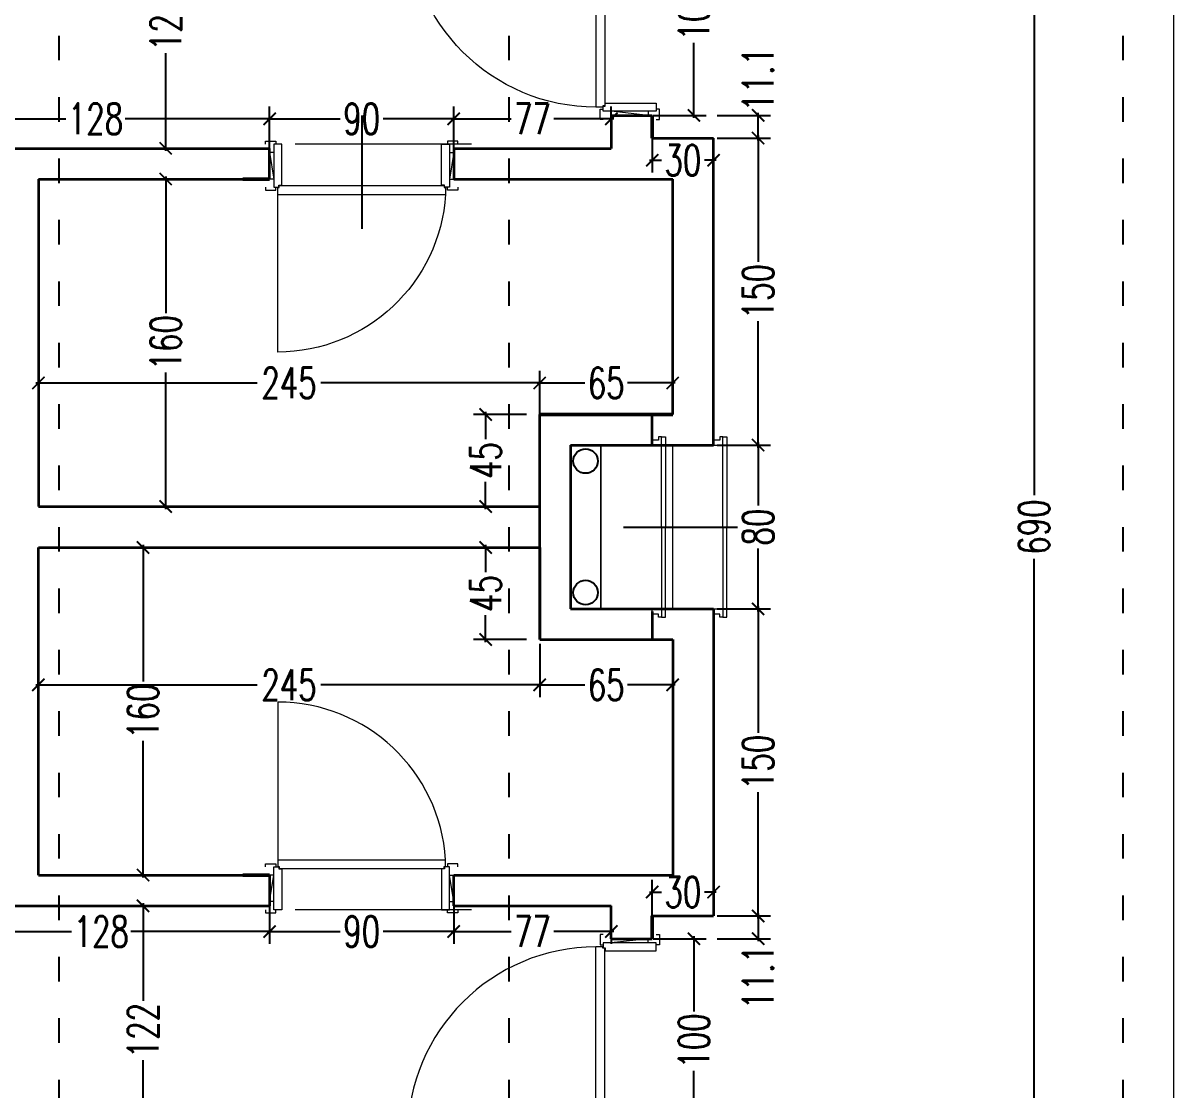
# Model space of a CAD drawing. Header units: centimetres. Extents: x -3207095 to 15275363, y -32656 to 4798027.
# Drawn here: x 698573 to 699135, y 4438175 to 4438696 of the extents above; entities that cross this region are included whole.
import ezdxf

# ---------------------------------------------------------------- set-up
doc = ezdxf.new("R2010")
doc.units = ezdxf.units.CM
doc.linetypes.add('ACAD_ISO03W100', pattern=[30, 12, -18])
doc.linetypes.add('DUZ', pattern=[500, 500])
doc.layers.get('0').update_dxf_attribs({"color": 1, "linetype": 'DUZ'})
for name, color, linetype in [('DIM', 1, 'DUZ'), ('pen.kap.olc', 205, 'Continuous'), ('TESİSAT', 57, 'Continuous')]:
    doc.layers.add(name, color=color, linetype=linetype)
for name, color, linetype, lineweight in [('DUV', 220, 'Continuous', 50), ('DUVAR', 7, 'Continuous', 35), ('iç duvar', 7, 'Continuous', 50), ('KAPEN', 151, 'Continuous', 9)]:
    doc.layers.add(name, color=color, linetype=linetype, lineweight=lineweight)
doc.styles.add('DIM', font='ROMANSTW.SHX', dxfattribs={"width": 0.7})
doc.dimstyles.new('1_100', dxfattribs={"dimtxt": 15, "dimasz": 6, "dimexe": 6, "dimexo": 0, "dimgap": 2, "dimtad": 0, "dimdec": 1, "dimzin": 11, "dimdsep": 46, "dimtxsty": 'DIM', "dimblk": 'ARCHTICK', "dimcen": 3, "dimdle": 1.25, "dimclrt": 2, "dimadec": 0, "dimazin": 0, "dimtfac": 1.25, "dimtdec": 1, "dimtix": 1, "dimtofl": 0, "dimtmove": 1, "dimatfit": 3, "dimldrblk": 'ARCHTICK', "dimfxl": 20, "dimfxlon": 1, "dimtolj": 1, "dimtzin": 0, "dimarcsym": 0})

# ---------------------------------------------------------------- blocks, each defined once
blk = doc.blocks.new('new block')
at = {"layer": 'KAPEN'}
for p, q in [((105202.0528, 48261.8596), (105202.0198, 48261.8596)), ((105202.0528, 48261.8526), (105202.0528, 48261.8596)), ((105202.0628, 48261.8526), (105202.0528, 48261.8526)), ((105202.0628, 48261.0466), (105202.0628, 48261.8526)), ((105201.2498, 48261.0396), (105202.0528, 48261.0396)), ((105202.0528, 48261.0466), (105202.0628, 48261.0466)), ((105202.0528, 48261.0396), (105202.0528, 48261.0466))]:
    blk.add_line(p, q, dxfattribs=at)
for points in [[(105202.0548, 48261.9196), (105202.0398, 48261.9196), (105202.0398, 48261.8696), (105202.0548, 48261.8696)], [(105202.2248, 48261.8796), (105202.2248, 48261.8996), (105202.0948, 48261.8796), (105202.0948, 48261.8996)], [(105202.2648, 48261.9196), (105202.2798, 48261.9196), (105202.2798, 48261.8696), (105202.2648, 48261.8696)], [(105202.0198, 48261.0396), (105202.0198, 48261.8596)], [(105202.0548, 48260.9796), (105202.0398, 48260.9796), (105202.0398, 48261.0296), (105202.0548, 48261.0296)], [(105202.2248, 48261.0196), (105202.2248, 48260.9996), (105202.0948, 48261.0196), (105202.0948, 48260.9996)], [(105202.2648, 48260.9796), (105202.2798, 48260.9796), (105202.2798, 48261.0296), (105202.2648, 48261.0296)]]:
    blk.add_lwpolyline(points, dxfattribs=at)
for points in [[(105202.0548, 48261.8796), (105202.0548, 48261.8546), (105202.0648, 48261.8546), (105202.0648, 48261.8396), (105202.2648, 48261.8396), (105202.2648, 48261.8796)], [(105202.0548, 48261.0196), (105202.0548, 48261.0446), (105202.0648, 48261.0446), (105202.0648, 48261.0596), (105202.2648, 48261.0596), (105202.2648, 48261.0196)]]:
    blk.add_lwpolyline(points, close=True, dxfattribs=at)
blk.add_arc((105202.0715, 48261.0396), 0.8216, 93.6023, 180, dxfattribs=at)
blk = doc.blocks.new('K210')
for p, q in [((0.04, 0.985), (0.04, 0.032)), ((0.96, 0.032), (0.96, 0.065)), ((0.04, 0.032), (0.047, 0.032)), ((0.047, 0.032), (0.047, 0.022)), ((0.047, 0.022), (0.953, 0.022)), ((0.953, 0.032), (0.96, 0.032)), ((0.953, 0.022), (0.953, 0.032))]:
    blk.add_line(p, q)
for points in [[(0.04, 0.065), (0.96, 0.065)], [(-0.02, 0.03), (-0.02, 0.045), (0.03, 0.045), (0.03, 0.03)], [(1.02, 0.03), (1.02, 0.045), (0.97, 0.045), (0.97, 0.03)], [(0.02, -0.19), (0, -0.19), (0.02, -0.01), (0, -0.01)], [(0.98, -0.19), (1, -0.19), (0.98, -0.01), (1, -0.01)], [(-0.02, -0.23), (-0.02, -0.245), (0.03, -0.245), (0.03, -0.23)], [(1.02, -0.23), (1.02, -0.245), (0.97, -0.245), (0.97, -0.23)]]:
    blk.add_lwpolyline(points)
for points in [[(0.02, 0.03), (0.045, 0.03), (0.045, 0.02), (0.06, 0.02), (0.06, -0.23), (0.02, -0.23)], [(0.98, 0.03), (0.955, 0.03), (0.955, 0.02), (0.94, 0.02), (0.94, -0.23), (0.98, -0.23)]]:
    blk.add_lwpolyline(points, close=True)
blk.add_arc((0.04, 0.065), 0.92, 0, 90)
blk = doc.blocks.new('_ArchTick')
at = {"color": 0, "linetype": 'ByBlock', "const_width": 0.15}
blk.add_lwpolyline([(-0.5, -0.5), (0.5, 0.5)], dxfattribs=at)
blk = doc.blocks.new('*D4797')
at = {"layer": 'Defpoints', "color": 0, "linetype": 'Continuous', "lineweight": 5, "transparency": 16777216}
for p in [(699085.1, 4439902.39), (698905.1, 4439884.58), (699085.1, -32530.57)]:
    blk.add_point(p, dxfattribs=at)
at = {"layer": 'DIM', "color": 0, "linetype": 'Continuous', "lineweight": -2, "transparency": 16777216}
for p, q in [((698905.1, 4439884.58), (698905.1, 4439908.39)), ((699085.1, 4439882.39), (699085.1, 4439908.39)), ((698903.85, 4439902.39), (698980.6, 4439902.39)), ((699086.35, 4439902.39), (699009.6, 4439902.39))]:
    blk.add_line(p, q, dxfattribs=at)
at = {"layer": 'DIM', "color": 0, "linetype": 'Continuous', "lineweight": -2, "transparency": 16777216, "xscale": 6, "yscale": 6, "zscale": 6, "rotation": 180}
blk.add_blockref('_ArchTick', (698905.1, 4439902.39), dxfattribs=at)
at = {"layer": 'DIM', "color": 0, "linetype": 'Continuous', "lineweight": -2, "transparency": 16777216, "xscale": 6, "yscale": 6, "zscale": 6}
blk.add_blockref('_ArchTick', (699085.1, 4439902.39), dxfattribs=at)
at = {"layer": 'DIM', "color": 2, "linetype": 'Continuous', "lineweight": 5, "transparency": 16777216, "insert": (698995.1, 4439902.39), "char_height": 15, "attachment_point": 5, "style": 'DIM'}
blk.add_mtext('\\A1;180', dxfattribs=at)
blk = doc.blocks.new('*D5234')
at = {"layer": 'Defpoints', "color": 0, "linetype": 'Continuous', "lineweight": 5, "transparency": 16777216}
for p in [(698880.1, 4438248.47), (698900.51, 4438248.47), (698880.09, 4438148.47)]:
    blk.add_point(p, dxfattribs=at)
at = {"layer": 'DIM', "color": 0, "linetype": 'Continuous', "lineweight": -2, "transparency": 16777216}
for p, q in [((698900.51, 4438249.72), (698900.51, 4438212.97)), ((698880.51, 4438248.47), (698906.51, 4438248.47)), ((698900.51, 4438147.22), (698900.51, 4438183.97)), ((698880.51, 4438148.47), (698906.51, 4438148.47))]:
    blk.add_line(p, q, dxfattribs=at)
at = {"layer": 'DIM', "color": 0, "linetype": 'Continuous', "lineweight": -2, "transparency": 16777216, "xscale": 6, "yscale": 6, "zscale": 6}
for p, rotation in [((698900.51, 4438248.47), 90), ((698900.51, 4438148.47), 270)]:
    blk.add_blockref('_ArchTick', p, dxfattribs=dict(at, rotation=rotation))
at = {"layer": 'DIM', "color": 2, "linetype": 'Continuous', "lineweight": 5, "transparency": 16777216, "insert": (698900.51, 4438198.47), "char_height": 15, "attachment_point": 5, "rotation": 90, "style": 'DIM'}
blk.add_mtext('\\A1;100', dxfattribs=at)
blk = doc.blocks.new('*D5235')
at = {"layer": 'Defpoints', "color": 0, "linetype": 'Continuous', "lineweight": 5, "transparency": 16777216}
for p in [(698910.1, 4438409.58), (698931.86, 4438409.58), (698910.1, 4438259.58)]:
    blk.add_point(p, dxfattribs=at)
at = {"layer": 'DIM', "color": 0, "linetype": 'Continuous', "lineweight": -2, "transparency": 16777216}
for p, q in [((698911.86, 4438409.58), (698937.86, 4438409.58)), ((698931.86, 4438410.83), (698931.86, 4438349.08)), ((698931.86, 4438258.33), (698931.86, 4438320.08)), ((698911.86, 4438259.58), (698937.86, 4438259.58))]:
    blk.add_line(p, q, dxfattribs=at)
at = {"layer": 'DIM', "color": 0, "linetype": 'Continuous', "lineweight": -2, "transparency": 16777216, "xscale": 6, "yscale": 6, "zscale": 6}
for p, rotation in [((698931.86, 4438409.58), 90), ((698931.86, 4438259.58), 270)]:
    blk.add_blockref('_ArchTick', p, dxfattribs=dict(at, rotation=rotation))
at = {"layer": 'DIM', "color": 2, "linetype": 'Continuous', "lineweight": 5, "transparency": 16777216, "insert": (698931.86, 4438334.58), "char_height": 15, "attachment_point": 5, "rotation": 90, "style": 'DIM'}
blk.add_mtext('\\A1;150', dxfattribs=at)
blk = doc.blocks.new('*D5236')
at = {"layer": 'Defpoints', "color": 0, "linetype": 'Continuous', "lineweight": 5, "transparency": 16777216}
for p in [(698910.1, 4438489.58), (698931.86, 4438489.58), (698910.1, 4438409.58)]:
    blk.add_point(p, dxfattribs=at)
at = {"layer": 'DIM', "color": 0, "linetype": 'Continuous', "lineweight": -2, "transparency": 16777216}
for p, q in [((698931.86, 4438490.83), (698931.86, 4438460.08)), ((698911.86, 4438489.58), (698937.86, 4438489.58)), ((698931.86, 4438408.33), (698931.86, 4438439.08)), ((698911.86, 4438409.58), (698937.86, 4438409.58))]:
    blk.add_line(p, q, dxfattribs=at)
at = {"layer": 'DIM', "color": 0, "linetype": 'Continuous', "lineweight": -2, "transparency": 16777216, "xscale": 6, "yscale": 6, "zscale": 6}
for p, rotation in [((698931.86, 4438489.58), 90), ((698931.86, 4438409.58), 270)]:
    blk.add_blockref('_ArchTick', p, dxfattribs=dict(at, rotation=rotation))
at = {"layer": 'DIM', "color": 2, "linetype": 'Continuous', "lineweight": 5, "transparency": 16777216, "insert": (698931.86, 4438449.58), "char_height": 15, "attachment_point": 5, "rotation": 90, "style": 'DIM'}
blk.add_mtext('\\A1;80', dxfattribs=at)
blk = doc.blocks.new('*D5237')
at = {"layer": 'Defpoints', "color": 0, "linetype": 'Continuous', "lineweight": 5, "transparency": 16777216}
for p in [(698910.1, 4438639.58), (698931.86, 4438639.58), (698910.1, 4438489.58)]:
    blk.add_point(p, dxfattribs=at)
at = {"layer": 'DIM', "color": 0, "linetype": 'Continuous', "lineweight": -2, "transparency": 16777216}
for p, q in [((698911.86, 4438639.58), (698937.86, 4438639.58)), ((698931.86, 4438640.83), (698931.86, 4438579.08)), ((698931.86, 4438488.33), (698931.86, 4438550.08)), ((698911.86, 4438489.58), (698937.86, 4438489.58))]:
    blk.add_line(p, q, dxfattribs=at)
at = {"layer": 'DIM', "color": 0, "linetype": 'Continuous', "lineweight": -2, "transparency": 16777216, "xscale": 6, "yscale": 6, "zscale": 6}
for p, rotation in [((698931.86, 4438639.58), 90), ((698931.86, 4438489.58), 270)]:
    blk.add_blockref('_ArchTick', p, dxfattribs=dict(at, rotation=rotation))
at = {"layer": 'DIM', "color": 2, "linetype": 'Continuous', "lineweight": 5, "transparency": 16777216, "insert": (698931.86, 4438564.58), "char_height": 15, "attachment_point": 5, "rotation": 90, "style": 'DIM'}
blk.add_mtext('\\A1;150', dxfattribs=at)
blk = doc.blocks.new('*D5238')
at = {"layer": 'Defpoints', "color": 0, "linetype": 'Continuous', "lineweight": 5, "transparency": 16777216}
for p in [(698880.1, 4438750.69), (698900.51, 4438750.69), (698880.1, 4438650.69)]:
    blk.add_point(p, dxfattribs=at)
at = {"layer": 'DIM', "color": 0, "linetype": 'Continuous', "lineweight": -2, "transparency": 16777216}
for p, q in [((698880.51, 4438750.69), (698906.51, 4438750.69)), ((698900.51, 4438751.94), (698900.51, 4438715.19)), ((698900.51, 4438649.44), (698900.51, 4438686.19)), ((698880.51, 4438650.69), (698906.51, 4438650.69))]:
    blk.add_line(p, q, dxfattribs=at)
at = {"layer": 'DIM', "color": 0, "linetype": 'Continuous', "lineweight": -2, "transparency": 16777216, "xscale": 6, "yscale": 6, "zscale": 6}
for p, rotation in [((698900.51, 4438750.69), 90), ((698900.51, 4438650.69), 270)]:
    blk.add_blockref('_ArchTick', p, dxfattribs=dict(at, rotation=rotation))
at = {"layer": 'DIM', "color": 2, "linetype": 'Continuous', "lineweight": 5, "transparency": 16777216, "insert": (698900.51, 4438700.69), "char_height": 15, "attachment_point": 5, "rotation": 90, "style": 'DIM'}
blk.add_mtext('\\A1;100', dxfattribs=at)
blk = doc.blocks.new('*D5240')
at = {"layer": 'Defpoints', "color": 0, "linetype": 'Continuous', "lineweight": 5, "transparency": 16777216}
for p in [(698906.05, 4438650.69), (698931.86, 4438650.69), (698906.05, 4438639.58)]:
    blk.add_point(p, dxfattribs=at)
at = {"layer": 'DIM', "color": 0, "linetype": 'Continuous', "lineweight": -2, "transparency": 16777216}
for p, q in [((698911.86, 4438650.69), (698937.86, 4438650.69)), ((698931.86, 4438638.33), (698931.86, 4438651.94)), ((698911.86, 4438639.58), (698937.86, 4438639.58))]:
    blk.add_line(p, q, dxfattribs=at)
at = {"layer": 'DIM', "color": 0, "linetype": 'Continuous', "lineweight": -2, "transparency": 16777216, "xscale": 6, "yscale": 6, "zscale": 6}
for p, rotation in [((698931.86, 4438650.69), 90), ((698931.86, 4438639.58), 270)]:
    blk.add_blockref('_ArchTick', p, dxfattribs=dict(at, rotation=rotation))
at = {"layer": 'DIM', "color": 2, "linetype": 'Continuous', "lineweight": 5, "transparency": 16777216, "insert": (698931.86, 4438668.25), "char_height": 15, "attachment_point": 5, "rotation": 90, "style": 'DIM'}
blk.add_mtext('\\A1;11.1', dxfattribs=at)
blk = doc.blocks.new('*D5241')
at = {"layer": 'Defpoints', "color": 0, "linetype": 'Continuous', "lineweight": 5, "transparency": 16777216}
for p in [(698903.66, 4438259.58), (698903.66, 4438248.47), (698931.86, 4438248.47)]:
    blk.add_point(p, dxfattribs=at)
at = {"layer": 'DIM', "color": 0, "linetype": 'Continuous', "lineweight": -2, "transparency": 16777216}
for p, q in [((698931.86, 4438260.83), (698931.86, 4438247.22)), ((698911.86, 4438259.58), (698937.86, 4438259.58)), ((698911.86, 4438248.47), (698937.86, 4438248.47))]:
    blk.add_line(p, q, dxfattribs=at)
at = {"layer": 'DIM', "color": 0, "linetype": 'Continuous', "lineweight": -2, "transparency": 16777216, "xscale": 6, "yscale": 6, "zscale": 6}
for p, rotation in [((698931.86, 4438259.58), 90), ((698931.86, 4438248.47), 270)]:
    blk.add_blockref('_ArchTick', p, dxfattribs=dict(at, rotation=rotation))
at = {"layer": 'DIM', "color": 2, "linetype": 'Continuous', "lineweight": 5, "transparency": 16777216, "insert": (698931.86, 4438229.63), "char_height": 15, "attachment_point": 5, "rotation": 90, "style": 'DIM'}
blk.add_mtext('\\A1;11.1', dxfattribs=at)
blk = doc.blocks.new('*D5243')
at = {"layer": 'Defpoints', "color": 0, "linetype": 'Continuous', "lineweight": 5, "transparency": 16777216}
for p in [(698880.1, 4438639.58), (698910.1, 4438639.58), (698910.1, 4438628.77)]:
    blk.add_point(p, dxfattribs=at)
at = {"layer": 'DIM', "color": 0, "linetype": 'Continuous', "lineweight": -2, "transparency": 16777216}
for p, q in [((698880.1, 4438639.58), (698880.1, 4438622.77)), ((698910.1, 4438639.58), (698910.1, 4438622.77)), ((698878.85, 4438628.77), (698884.6, 4438628.77)), ((698911.35, 4438628.77), (698905.6, 4438628.77))]:
    blk.add_line(p, q, dxfattribs=at)
at = {"layer": 'DIM', "color": 0, "linetype": 'Continuous', "lineweight": -2, "transparency": 16777216, "xscale": 6, "yscale": 6, "zscale": 6, "rotation": 180}
blk.add_blockref('_ArchTick', (698880.1, 4438628.77), dxfattribs=at)
at = {"layer": 'DIM', "color": 0, "linetype": 'Continuous', "lineweight": -2, "transparency": 16777216, "xscale": 6, "yscale": 6, "zscale": 6}
blk.add_blockref('_ArchTick', (698910.1, 4438628.77), dxfattribs=at)
at = {"layer": 'DIM', "color": 2, "linetype": 'Continuous', "lineweight": 5, "transparency": 16777216, "insert": (698895.1, 4438628.77), "char_height": 15, "attachment_point": 5, "style": 'DIM'}
blk.add_mtext('\\A1;30', dxfattribs=at)
blk = doc.blocks.new('*D5244')
at = {"layer": 'Defpoints', "color": 0, "linetype": 'Continuous', "lineweight": 5, "transparency": 16777216}
for p in [(698910.1, 4438271.25), (698880.1, 4438259.58), (698910.1, 4438259.58)]:
    blk.add_point(p, dxfattribs=at)
at = {"layer": 'DIM', "color": 0, "linetype": 'Continuous', "lineweight": -2, "transparency": 16777216}
for p, q in [((698880.1, 4438259.58), (698880.1, 4438277.25)), ((698910.1, 4438259.58), (698910.1, 4438277.25)), ((698878.85, 4438271.25), (698884.6, 4438271.25)), ((698911.35, 4438271.25), (698905.6, 4438271.25))]:
    blk.add_line(p, q, dxfattribs=at)
at = {"layer": 'DIM', "color": 0, "linetype": 'Continuous', "lineweight": -2, "transparency": 16777216, "xscale": 6, "yscale": 6, "zscale": 6, "rotation": 180}
blk.add_blockref('_ArchTick', (698880.1, 4438271.25), dxfattribs=at)
at = {"layer": 'DIM', "color": 0, "linetype": 'Continuous', "lineweight": -2, "transparency": 16777216, "xscale": 6, "yscale": 6, "zscale": 6}
blk.add_blockref('_ArchTick', (698910.1, 4438271.25), dxfattribs=at)
at = {"layer": 'DIM', "color": 2, "linetype": 'Continuous', "lineweight": 5, "transparency": 16777216, "insert": (698895.1, 4438271.25), "char_height": 15, "attachment_point": 5, "style": 'DIM'}
blk.add_mtext('\\A1;30', dxfattribs=at)
blk = doc.blocks.new('*D5279')
at = {"layer": 'Defpoints', "color": 0, "linetype": 'Continuous', "lineweight": 5, "transparency": 16777216}
for p in [(698626.17, 4438756.58), (698626.17, 4438634.58), (698642.32, 4438634.58)]:
    blk.add_point(p, dxfattribs=at)
at = {"layer": 'DIM', "color": 0, "linetype": 'Continuous', "lineweight": -2, "transparency": 16777216}
for p, q in [((698626.17, 4438756.58), (698648.32, 4438756.58)), ((698642.32, 4438757.83), (698642.32, 4438710.08)), ((698642.32, 4438633.33), (698642.32, 4438681.08)), ((698626.17, 4438634.58), (698648.32, 4438634.58))]:
    blk.add_line(p, q, dxfattribs=at)
at = {"layer": 'DIM', "color": 0, "linetype": 'Continuous', "lineweight": -2, "transparency": 16777216, "xscale": 6, "yscale": 6, "zscale": 6}
for p, rotation in [((698642.32, 4438756.58), 90), ((698642.32, 4438634.58), 270)]:
    blk.add_blockref('_ArchTick', p, dxfattribs=dict(at, rotation=rotation))
at = {"layer": 'DIM', "color": 2, "linetype": 'Continuous', "lineweight": 5, "transparency": 16777216, "insert": (698642.32, 4438695.58), "char_height": 15, "attachment_point": 5, "rotation": 90, "style": 'DIM'}
blk.add_mtext('\\A1;122', dxfattribs=at)
blk = doc.blocks.new('*D5281')
at = {"layer": 'Defpoints', "color": 0, "linetype": 'Continuous', "lineweight": 5, "transparency": 16777216}
for p in [(698580.1, 4438519.96), (698580.1, 4438504.58), (698825.1, 4438504.58)]:
    blk.add_point(p, dxfattribs=at)
at = {"layer": 'DIM', "color": 0, "linetype": 'Continuous', "lineweight": -2, "transparency": 16777216}
for p, q in [((698580.1, 4438504.58), (698580.1, 4438525.96)), ((698825.1, 4438504.58), (698825.1, 4438525.96)), ((698578.85, 4438519.96), (698687.1, 4438519.96)), ((698826.35, 4438519.96), (698718.1, 4438519.96))]:
    blk.add_line(p, q, dxfattribs=at)
at = {"layer": 'DIM', "color": 0, "linetype": 'Continuous', "lineweight": -2, "transparency": 16777216, "xscale": 6, "yscale": 6, "zscale": 6, "rotation": 180}
blk.add_blockref('_ArchTick', (698580.1, 4438519.96), dxfattribs=at)
at = {"layer": 'DIM', "color": 0, "linetype": 'Continuous', "lineweight": -2, "transparency": 16777216, "xscale": 6, "yscale": 6, "zscale": 6}
blk.add_blockref('_ArchTick', (698825.1, 4438519.96), dxfattribs=at)
at = {"layer": 'DIM', "color": 2, "linetype": 'Continuous', "lineweight": 5, "transparency": 16777216, "insert": (698702.6, 4438519.96), "char_height": 15, "attachment_point": 5, "style": 'DIM'}
blk.add_mtext('\\A1;245', dxfattribs=at)
blk = doc.blocks.new('*D5282')
at = {"layer": 'Defpoints', "color": 0, "linetype": 'Continuous', "lineweight": 5, "transparency": 16777216}
for p in [(698890.1, 4438519.96), (698825.1, 4438504.58), (698890.1, 4438504.58)]:
    blk.add_point(p, dxfattribs=at)
at = {"layer": 'DIM', "color": 0, "linetype": 'Continuous', "lineweight": -2, "transparency": 16777216}
for p, q in [((698825.1, 4438504.58), (698825.1, 4438525.96)), ((698890.1, 4438504.58), (698890.1, 4438525.96)), ((698823.85, 4438519.96), (698847.1, 4438519.96)), ((698891.35, 4438519.96), (698868.1, 4438519.96))]:
    blk.add_line(p, q, dxfattribs=at)
at = {"layer": 'DIM', "color": 0, "linetype": 'Continuous', "lineweight": -2, "transparency": 16777216, "xscale": 6, "yscale": 6, "zscale": 6, "rotation": 180}
blk.add_blockref('_ArchTick', (698825.1, 4438519.96), dxfattribs=at)
at = {"layer": 'DIM', "color": 0, "linetype": 'Continuous', "lineweight": -2, "transparency": 16777216, "xscale": 6, "yscale": 6, "zscale": 6}
blk.add_blockref('_ArchTick', (698890.1, 4438519.96), dxfattribs=at)
at = {"layer": 'DIM', "color": 2, "linetype": 'Continuous', "lineweight": 5, "transparency": 16777216, "insert": (698857.6, 4438519.96), "char_height": 15, "attachment_point": 5, "style": 'DIM'}
blk.add_mtext('\\A1;65', dxfattribs=at)
blk = doc.blocks.new('*D5284')
at = {"layer": 'Defpoints', "color": 0, "linetype": 'Continuous', "lineweight": 5, "transparency": 16777216}
for p in [(698626.17, 4438619.58), (698639.81, 4438459.58), (698642.32, 4438459.58)]:
    blk.add_point(p, dxfattribs=at)
at = {"layer": 'DIM', "color": 0, "linetype": 'Continuous', "lineweight": -2, "transparency": 16777216}
for p, q in [((698642.32, 4438620.83), (698642.32, 4438554.08)), ((698626.17, 4438619.58), (698648.32, 4438619.58)), ((698642.32, 4438458.33), (698642.32, 4438525.08)), ((698639.81, 4438459.58), (698648.32, 4438459.58))]:
    blk.add_line(p, q, dxfattribs=at)
at = {"layer": 'DIM', "color": 0, "linetype": 'Continuous', "lineweight": -2, "transparency": 16777216, "xscale": 6, "yscale": 6, "zscale": 6}
for p, rotation in [((698642.32, 4438619.58), 90), ((698642.32, 4438459.58), 270)]:
    blk.add_blockref('_ArchTick', p, dxfattribs=dict(at, rotation=rotation))
at = {"layer": 'DIM', "color": 2, "linetype": 'Continuous', "lineweight": 5, "transparency": 16777216, "insert": (698642.32, 4438539.58), "char_height": 15, "attachment_point": 5, "rotation": 90, "style": 'DIM'}
blk.add_mtext('\\A1;160', dxfattribs=at)
blk = doc.blocks.new('*D5285')
at = {"layer": 'Defpoints', "color": 0, "linetype": 'Continuous', "lineweight": 5, "transparency": 16777216}
for p in [(698783.1, 4438649), (698783.1, 4438634.58), (698860.1, 4438634.58)]:
    blk.add_point(p, dxfattribs=at)
at = {"layer": 'DIM', "color": 0, "linetype": 'Continuous', "lineweight": -2, "transparency": 16777216}
for p, q in [((698783.1, 4438634.58), (698783.1, 4438655)), ((698860.1, 4438634.58), (698860.1, 4438655)), ((698781.85, 4438649), (698811.1, 4438649)), ((698861.35, 4438649), (698832.1, 4438649))]:
    blk.add_line(p, q, dxfattribs=at)
at = {"layer": 'DIM', "color": 0, "linetype": 'Continuous', "lineweight": -2, "transparency": 16777216, "xscale": 6, "yscale": 6, "zscale": 6, "rotation": 180}
blk.add_blockref('_ArchTick', (698783.1, 4438649), dxfattribs=at)
at = {"layer": 'DIM', "color": 0, "linetype": 'Continuous', "lineweight": -2, "transparency": 16777216, "xscale": 6, "yscale": 6, "zscale": 6}
blk.add_blockref('_ArchTick', (698860.1, 4438649), dxfattribs=at)
at = {"layer": 'DIM', "color": 2, "linetype": 'Continuous', "lineweight": 5, "transparency": 16777216, "insert": (698821.6, 4438649), "char_height": 15, "attachment_point": 5, "style": 'DIM'}
blk.add_mtext('\\A1;77', dxfattribs=at)
blk = doc.blocks.new('*D5286')
at = {"layer": 'Defpoints', "color": 0, "linetype": 'Continuous', "lineweight": 5, "transparency": 16777216}
for p in [(698693.1, 4438649), (698693.1, 4438632.58), (698783.1, 4438634.58)]:
    blk.add_point(p, dxfattribs=at)
at = {"layer": 'DIM', "color": 0, "linetype": 'Continuous', "lineweight": -2, "transparency": 16777216}
for p, q in [((698693.1, 4438632.58), (698693.1, 4438655)), ((698783.1, 4438634.58), (698783.1, 4438655)), ((698691.85, 4438649), (698727.6, 4438649)), ((698784.35, 4438649), (698748.6, 4438649))]:
    blk.add_line(p, q, dxfattribs=at)
at = {"layer": 'DIM', "color": 0, "linetype": 'Continuous', "lineweight": -2, "transparency": 16777216, "xscale": 6, "yscale": 6, "zscale": 6, "rotation": 180}
blk.add_blockref('_ArchTick', (698693.1, 4438649), dxfattribs=at)
at = {"layer": 'DIM', "color": 0, "linetype": 'Continuous', "lineweight": -2, "transparency": 16777216, "xscale": 6, "yscale": 6, "zscale": 6}
blk.add_blockref('_ArchTick', (698783.1, 4438649), dxfattribs=at)
at = {"layer": 'DIM', "color": 2, "linetype": 'Continuous', "lineweight": 5, "transparency": 16777216, "insert": (698738.1, 4438649), "char_height": 15, "attachment_point": 5, "style": 'DIM'}
blk.add_mtext('\\A1;90', dxfattribs=at)
blk = doc.blocks.new('*D5287')
at = {"layer": 'Defpoints', "color": 0, "linetype": 'Continuous', "lineweight": 5, "transparency": 16777216}
for p in [(698565.1, 4438649), (698565.1, 4438632.58), (698693.1, 4438632.58)]:
    blk.add_point(p, dxfattribs=at)
at = {"layer": 'DIM', "color": 0, "linetype": 'Continuous', "lineweight": -2, "transparency": 16777216}
for p, q in [((698565.1, 4438632.58), (698565.1, 4438655)), ((698693.1, 4438632.58), (698693.1, 4438655)), ((698563.85, 4438649), (698593.51, 4438649)), ((698694.35, 4438649), (698622.51, 4438649))]:
    blk.add_line(p, q, dxfattribs=at)
at = {"layer": 'DIM', "color": 0, "linetype": 'Continuous', "lineweight": -2, "transparency": 16777216, "xscale": 6, "yscale": 6, "zscale": 6, "rotation": 180}
blk.add_blockref('_ArchTick', (698565.1, 4438649), dxfattribs=at)
at = {"layer": 'DIM', "color": 0, "linetype": 'Continuous', "lineweight": -2, "transparency": 16777216, "xscale": 6, "yscale": 6, "zscale": 6}
blk.add_blockref('_ArchTick', (698693.1, 4438649), dxfattribs=at)
at = {"layer": 'DIM', "color": 2, "linetype": 'Continuous', "lineweight": 5, "transparency": 16777216, "insert": (698608.01, 4438649), "char_height": 15, "attachment_point": 5, "style": 'DIM'}
blk.add_mtext('\\A1;128', dxfattribs=at)
blk = doc.blocks.new('*D5294')
at = {"layer": 'Defpoints', "color": 0, "linetype": 'Continuous', "lineweight": 5, "transparency": 16777216}
for p in [(698615.1, 4438264.58), (698631.25, 4438264.58), (698615.1, 4438142.58)]:
    blk.add_point(p, dxfattribs=at)
at = {"layer": 'DIM', "color": 0, "linetype": 'Continuous', "lineweight": -2, "transparency": 16777216}
for p, q in [((698631.25, 4438265.83), (698631.25, 4438218.08)), ((698615.1, 4438264.58), (698637.25, 4438264.58)), ((698631.25, 4438141.33), (698631.25, 4438189.08)), ((698615.1, 4438142.58), (698637.25, 4438142.58))]:
    blk.add_line(p, q, dxfattribs=at)
at = {"layer": 'DIM', "color": 0, "linetype": 'Continuous', "lineweight": -2, "transparency": 16777216, "xscale": 6, "yscale": 6, "zscale": 6}
for p, rotation in [((698631.25, 4438264.58), 90), ((698631.25, 4438142.58), 270)]:
    blk.add_blockref('_ArchTick', p, dxfattribs=dict(at, rotation=rotation))
at = {"layer": 'DIM', "color": 2, "linetype": 'Continuous', "lineweight": 5, "transparency": 16777216, "insert": (698631.25, 4438203.58), "char_height": 15, "attachment_point": 5, "rotation": 90, "style": 'DIM'}
blk.add_mtext('\\A1;122', dxfattribs=at)
blk = doc.blocks.new('*D5295')
at = {"layer": 'Defpoints', "color": 0, "linetype": 'Continuous', "lineweight": 5, "transparency": 16777216}
for p in [(698825.1, 4438394.58), (698580.1, 4438375.81), (698825.1, 4438372.47)]:
    blk.add_point(p, dxfattribs=at)
at = {"layer": 'DIM', "color": 0, "linetype": 'Continuous', "lineweight": -2, "transparency": 16777216}
for p, q in [((698825.1, 4438392.47), (698825.1, 4438366.47)), ((698580.1, 4438375.81), (698580.1, 4438366.47)), ((698578.85, 4438372.47), (698687.1, 4438372.47)), ((698826.35, 4438372.47), (698718.1, 4438372.47))]:
    blk.add_line(p, q, dxfattribs=at)
at = {"layer": 'DIM', "color": 0, "linetype": 'Continuous', "lineweight": -2, "transparency": 16777216, "xscale": 6, "yscale": 6, "zscale": 6, "rotation": 180}
blk.add_blockref('_ArchTick', (698580.1, 4438372.47), dxfattribs=at)
at = {"layer": 'DIM', "color": 0, "linetype": 'Continuous', "lineweight": -2, "transparency": 16777216, "xscale": 6, "yscale": 6, "zscale": 6}
blk.add_blockref('_ArchTick', (698825.1, 4438372.47), dxfattribs=at)
at = {"layer": 'DIM', "color": 2, "linetype": 'Continuous', "lineweight": 5, "transparency": 16777216, "insert": (698702.6, 4438372.47), "char_height": 15, "attachment_point": 5, "style": 'DIM'}
blk.add_mtext('\\A1;245', dxfattribs=at)
blk = doc.blocks.new('*D5296')
at = {"layer": 'Defpoints', "color": 0, "linetype": 'Continuous', "lineweight": 5, "transparency": 16777216}
for p in [(698825.1, 4438394.58), (698890.1, 4438387.63), (698890.1, 4438372.47)]:
    blk.add_point(p, dxfattribs=at)
at = {"layer": 'DIM', "color": 0, "linetype": 'Continuous', "lineweight": -2, "transparency": 16777216}
for p, q in [((698825.1, 4438392.47), (698825.1, 4438366.47)), ((698890.1, 4438387.63), (698890.1, 4438366.47)), ((698823.85, 4438372.47), (698847.1, 4438372.47)), ((698891.35, 4438372.47), (698868.1, 4438372.47))]:
    blk.add_line(p, q, dxfattribs=at)
at = {"layer": 'DIM', "color": 0, "linetype": 'Continuous', "lineweight": -2, "transparency": 16777216, "xscale": 6, "yscale": 6, "zscale": 6, "rotation": 180}
blk.add_blockref('_ArchTick', (698825.1, 4438372.47), dxfattribs=at)
at = {"layer": 'DIM', "color": 0, "linetype": 'Continuous', "lineweight": -2, "transparency": 16777216, "xscale": 6, "yscale": 6, "zscale": 6}
blk.add_blockref('_ArchTick', (698890.1, 4438372.47), dxfattribs=at)
at = {"layer": 'DIM', "color": 2, "linetype": 'Continuous', "lineweight": 5, "transparency": 16777216, "insert": (698857.6, 4438372.47), "char_height": 15, "attachment_point": 5, "style": 'DIM'}
blk.add_mtext('\\A1;65', dxfattribs=at)
blk = doc.blocks.new('*D5297')
at = {"layer": 'Defpoints', "color": 0, "linetype": 'Continuous', "lineweight": 5, "transparency": 16777216}
for p in [(698615.1, 4438439.58), (698631.25, 4438439.58), (698615.1, 4438279.58)]:
    blk.add_point(p, dxfattribs=at)
at = {"layer": 'DIM', "color": 0, "linetype": 'Continuous', "lineweight": -2, "transparency": 16777216}
for p, q in [((698631.25, 4438440.83), (698631.25, 4438374.08)), ((698615.1, 4438439.58), (698637.25, 4438439.58)), ((698631.25, 4438278.33), (698631.25, 4438345.08)), ((698615.1, 4438279.58), (698637.25, 4438279.58))]:
    blk.add_line(p, q, dxfattribs=at)
at = {"layer": 'DIM', "color": 0, "linetype": 'Continuous', "lineweight": -2, "transparency": 16777216, "xscale": 6, "yscale": 6, "zscale": 6}
for p, rotation in [((698631.25, 4438439.58), 90), ((698631.25, 4438279.58), 270)]:
    blk.add_blockref('_ArchTick', p, dxfattribs=dict(at, rotation=rotation))
at = {"layer": 'DIM', "color": 2, "linetype": 'Continuous', "lineweight": 5, "transparency": 16777216, "insert": (698631.25, 4438359.58), "char_height": 15, "attachment_point": 5, "rotation": 90, "style": 'DIM'}
blk.add_mtext('\\A1;160', dxfattribs=at)
blk = doc.blocks.new('*D5300')
at = {"layer": 'Defpoints', "color": 0, "linetype": 'Continuous', "lineweight": 5, "transparency": 16777216}
for p in [(698825.1, 4438439.58), (698798.7, 4438394.58), (698825.1, 4438394.58)]:
    blk.add_point(p, dxfattribs=at)
at = {"layer": 'DIM', "color": 0, "linetype": 'Continuous', "lineweight": -2, "transparency": 16777216}
for p, q in [((698798.7, 4438440.83), (698798.7, 4438427.58)), ((698818.7, 4438439.58), (698792.7, 4438439.58)), ((698798.7, 4438393.33), (698798.7, 4438406.58)), ((698818.7, 4438394.58), (698792.7, 4438394.58))]:
    blk.add_line(p, q, dxfattribs=at)
at = {"layer": 'DIM', "color": 0, "linetype": 'Continuous', "lineweight": -2, "transparency": 16777216, "xscale": 6, "yscale": 6, "zscale": 6}
for p, rotation in [((698798.7, 4438439.58), 90), ((698798.7, 4438394.58), 270)]:
    blk.add_blockref('_ArchTick', p, dxfattribs=dict(at, rotation=rotation))
at = {"layer": 'DIM', "color": 2, "linetype": 'Continuous', "lineweight": 5, "transparency": 16777216, "insert": (698798.7, 4438417.08), "char_height": 15, "attachment_point": 5, "rotation": 90, "style": 'DIM'}
blk.add_mtext('\\A1;45', dxfattribs=at)
blk = doc.blocks.new('*D5301')
at = {"layer": 'Defpoints', "color": 0, "linetype": 'Continuous', "lineweight": 5, "transparency": 16777216}
for p in [(698798.7, 4438504.58), (698825.1, 4438504.58), (698825.1, 4438459.58)]:
    blk.add_point(p, dxfattribs=at)
at = {"layer": 'DIM', "color": 0, "linetype": 'Continuous', "lineweight": -2, "transparency": 16777216}
for p, q in [((698818.7, 4438504.58), (698792.7, 4438504.58)), ((698798.7, 4438505.83), (698798.7, 4438492.58)), ((698798.7, 4438458.33), (698798.7, 4438471.58)), ((698818.7, 4438459.58), (698792.7, 4438459.58))]:
    blk.add_line(p, q, dxfattribs=at)
at = {"layer": 'DIM', "color": 0, "linetype": 'Continuous', "lineweight": -2, "transparency": 16777216, "xscale": 6, "yscale": 6, "zscale": 6}
for p, rotation in [((698798.7, 4438504.58), 90), ((698798.7, 4438459.58), 270)]:
    blk.add_blockref('_ArchTick', p, dxfattribs=dict(at, rotation=rotation))
at = {"layer": 'DIM', "color": 2, "linetype": 'Continuous', "lineweight": 5, "transparency": 16777216, "insert": (698798.7, 4438482.08), "char_height": 15, "attachment_point": 5, "rotation": 90, "style": 'DIM'}
blk.add_mtext('\\A1;45', dxfattribs=at)
blk = doc.blocks.new('*D5303')
at = {"layer": 'Defpoints', "color": 0, "linetype": 'Continuous', "lineweight": 5, "transparency": 16777216}
for p in [(698783.1, 4438264.58), (698860.1, 4438260.57), (698783.1, 4438251.97)]:
    blk.add_point(p, dxfattribs=at)
at = {"layer": 'DIM', "color": 0, "linetype": 'Continuous', "lineweight": -2, "transparency": 16777216}
for p, q in [((698783.1, 4438264.58), (698783.1, 4438245.97)), ((698860.1, 4438260.57), (698860.1, 4438245.97)), ((698781.85, 4438251.97), (698811.1, 4438251.97)), ((698861.35, 4438251.97), (698832.1, 4438251.97))]:
    blk.add_line(p, q, dxfattribs=at)
at = {"layer": 'DIM', "color": 0, "linetype": 'Continuous', "lineweight": -2, "transparency": 16777216, "xscale": 6, "yscale": 6, "zscale": 6, "rotation": 180}
blk.add_blockref('_ArchTick', (698783.1, 4438251.97), dxfattribs=at)
at = {"layer": 'DIM', "color": 0, "linetype": 'Continuous', "lineweight": -2, "transparency": 16777216, "xscale": 6, "yscale": 6, "zscale": 6}
blk.add_blockref('_ArchTick', (698860.1, 4438251.97), dxfattribs=at)
at = {"layer": 'DIM', "color": 2, "linetype": 'Continuous', "lineweight": 5, "transparency": 16777216, "insert": (698821.6, 4438251.97), "char_height": 15, "attachment_point": 5, "style": 'DIM'}
blk.add_mtext('\\A1;77', dxfattribs=at)
blk = doc.blocks.new('*D5304')
at = {"layer": 'Defpoints', "color": 0, "linetype": 'Continuous', "lineweight": 5, "transparency": 16777216}
for p in [(698693.1, 4438264.58), (698783.1, 4438264.58), (698693.1, 4438251.97)]:
    blk.add_point(p, dxfattribs=at)
at = {"layer": 'DIM', "color": 0, "linetype": 'Continuous', "lineweight": -2, "transparency": 16777216}
for p, q in [((698693.1, 4438264.58), (698693.1, 4438245.97)), ((698783.1, 4438264.58), (698783.1, 4438245.97)), ((698691.85, 4438251.97), (698727.6, 4438251.97)), ((698784.35, 4438251.97), (698748.6, 4438251.97))]:
    blk.add_line(p, q, dxfattribs=at)
at = {"layer": 'DIM', "color": 0, "linetype": 'Continuous', "lineweight": -2, "transparency": 16777216, "xscale": 6, "yscale": 6, "zscale": 6, "rotation": 180}
blk.add_blockref('_ArchTick', (698693.1, 4438251.97), dxfattribs=at)
at = {"layer": 'DIM', "color": 0, "linetype": 'Continuous', "lineweight": -2, "transparency": 16777216, "xscale": 6, "yscale": 6, "zscale": 6}
blk.add_blockref('_ArchTick', (698783.1, 4438251.97), dxfattribs=at)
at = {"layer": 'DIM', "color": 2, "linetype": 'Continuous', "lineweight": 5, "transparency": 16777216, "insert": (698738.1, 4438251.97), "char_height": 15, "attachment_point": 5, "style": 'DIM'}
blk.add_mtext('\\A1;90', dxfattribs=at)
blk = doc.blocks.new('*D5305')
at = {"layer": 'Defpoints', "color": 0, "linetype": 'Continuous', "lineweight": 5, "transparency": 16777216}
for p in [(698565.1, 4438264.58), (698693.1, 4438264.58), (698565.1, 4438251.97)]:
    blk.add_point(p, dxfattribs=at)
at = {"layer": 'DIM', "color": 0, "linetype": 'Continuous', "lineweight": -2, "transparency": 16777216}
for p, q in [((698565.1, 4438264.58), (698565.1, 4438245.97)), ((698693.1, 4438264.58), (698693.1, 4438245.97)), ((698563.85, 4438251.97), (698596.35, 4438251.97)), ((698694.35, 4438251.97), (698625.35, 4438251.97))]:
    blk.add_line(p, q, dxfattribs=at)
at = {"layer": 'DIM', "color": 0, "linetype": 'Continuous', "lineweight": -2, "transparency": 16777216, "xscale": 6, "yscale": 6, "zscale": 6, "rotation": 180}
blk.add_blockref('_ArchTick', (698565.1, 4438251.97), dxfattribs=at)
at = {"layer": 'DIM', "color": 0, "linetype": 'Continuous', "lineweight": -2, "transparency": 16777216, "xscale": 6, "yscale": 6, "zscale": 6}
blk.add_blockref('_ArchTick', (698693.1, 4438251.97), dxfattribs=at)
at = {"layer": 'DIM', "color": 2, "linetype": 'Continuous', "lineweight": 5, "transparency": 16777216, "insert": (698610.85, 4438251.97), "char_height": 15, "attachment_point": 5, "style": 'DIM'}
blk.add_mtext('\\A1;128', dxfattribs=at)
blk = doc.blocks.new('*D5115')
at = {"layer": 'Defpoints', "color": 0, "linetype": 'Continuous', "lineweight": 5, "transparency": 16777216}
for p in [(699085.1, 4438794.58), (699066.7, 4438104.58), (699085.1, 4438104.58)]:
    blk.add_point(p, dxfattribs=at)
at = {"layer": 'DIM', "color": 0, "linetype": 'Continuous', "lineweight": -2, "transparency": 16777216}
for p, q in [((699085.1, 4438794.58), (699060.7, 4438794.58)), ((699066.7, 4438795.83), (699066.7, 4438465.08)), ((699066.7, 4438103.33), (699066.7, 4438434.08)), ((699085.1, 4438104.58), (699060.7, 4438104.58))]:
    blk.add_line(p, q, dxfattribs=at)
at = {"layer": 'DIM', "color": 0, "linetype": 'Continuous', "lineweight": -2, "transparency": 16777216, "xscale": 6, "yscale": 6, "zscale": 6}
for p, rotation in [((699066.7, 4438794.58), 90), ((699066.7, 4438104.58), 270)]:
    blk.add_blockref('_ArchTick', p, dxfattribs=dict(at, rotation=rotation))
at = {"layer": 'DIM', "color": 2, "linetype": 'Continuous', "lineweight": 5, "transparency": 16777216, "insert": (699066.7, 4438449.58), "char_height": 15, "attachment_point": 5, "rotation": 90, "style": 'DIM'}
blk.add_mtext('\\A1;690', dxfattribs=at)

msp = doc.modelspace()

# ---------------------------------------------------------------- linework, layer by layer
at = {"color": 232, "linetype": 'ACAD_ISO03W100'}
for p, q in [((698590.1, 4439979.58), (698590.1, 4436849.58)), ((698810.1, 4439979.58), (698810.1, 4436849.58)), ((699110.1, 4439979.58), (699110.1, 4436849.58))]:
    msp.add_line(p, q, dxfattribs=at)
at = {"layer": 'DUV'}
for p, q in [((698880.1, 4438650.69), (698880.1, 4438639.58)), ((698680.1, 4438619.58), (698693.1, 4438619.58)), ((698825.1, 4438504.58), (698890.1, 4438504.58)), ((698680.1, 4438279.58), (698693.1, 4438279.58)), ((698880.1, 4438248.47), (698880.1, 4438259.58))]:
    msp.add_line(p, q, dxfattribs=at)
at = {"layer": 'DUVAR'}
for p, q in [((698860.1, 4438650.69), (698860.1, 4438634.58)), ((698860.1, 4438650.69), (698880.1, 4438650.69)), ((698880.1, 4438639.58), (698880.1, 4438650.69)), ((698880.1, 4438639.58), (698910.1, 4438639.58)), ((698910.1, 4438489.58), (698910.1, 4438639.58)), ((698565.1, 4438634.58), (698693.1, 4438634.58)), ((698693.1, 4438619.58), (698693.1, 4438634.58)), ((698783.1, 4438634.58), (698860.1, 4438634.58)), ((698783.1, 4438634.58), (698783.1, 4438619.58)), ((698580.1, 4438619.58), (698580.1, 4438459.58)), ((698580.1, 4438619.58), (698693.1, 4438619.58)), ((698783.1, 4438619.58), (698890.1, 4438619.58)), ((698890.1, 4438504.58), (698890.1, 4438619.58)), ((698825.1, 4438394.58), (698825.1, 4438504.58)), ((698825.1, 4438504.58), (698880.1, 4438504.58)), ((698825.1, 4438459.58), (698825.1, 4438504.58)), ((698825.1, 4438504.58), (698890.1, 4438504.58)), ((698880.1, 4438489.58), (698880.1, 4438504.58)), ((698840.1, 4438489.58), (698840.1, 4438409.58)), ((698840.1, 4438489.58), (698880.1, 4438489.58)), ((698840.1, 4438489.58), (698840.1, 4438409.58)), ((698840.1, 4438489.58), (698910.1, 4438489.58)), ((698580.1, 4438459.58), (698825.1, 4438459.58)), ((698580.1, 4438439.58), (698825.1, 4438439.58)), ((698580.1, 4438279.58), (698580.1, 4438439.58)), ((698825.1, 4438439.58), (698825.1, 4438394.58)), ((698840.1, 4438409.58), (698880.1, 4438409.58)), ((698840.1, 4438409.58), (698910.1, 4438409.58)), ((698880.1, 4438408.33), (698880.1, 4438394.58)), ((698910.1, 4438409.58), (698910.1, 4438259.58)), ((698825.1, 4438394.58), (698880.1, 4438394.58)), ((698825.1, 4438394.58), (698890.1, 4438394.58)), ((698890.1, 4438394.58), (698890.1, 4438279.58)), ((698580.1, 4438279.58), (698693.1, 4438279.58)), ((698693.1, 4438279.58), (698693.1, 4438264.58)), ((698783.1, 4438279.58), (698890.1, 4438279.58)), ((698783.1, 4438264.58), (698783.1, 4438279.58)), ((698565.1, 4438264.58), (698693.1, 4438264.58)), ((698783.1, 4438264.58), (698860.1, 4438264.58)), ((698860.1, 4438248.47), (698860.1, 4438264.58)), ((698880.1, 4438259.58), (698910.1, 4438259.58)), ((698880.1, 4438259.58), (698880.1, 4438248.47)), ((698860.1, 4438248.47), (698880.1, 4438248.47))]:
    msp.add_line(p, q, dxfattribs=at)
at = {"layer": 'iç duvar', "color": 252, "linetype": 'Continuous', "lineweight": 5, "true_color": 0x939598}
msp.add_line((699135.1, 4438104.58), (699135.1, 4438794.58), dxfattribs=at)
at = {"layer": 'iç duvar', "color": 7, "lineweight": 18}
msp.add_line((698855.05, 4438489.58), (698855.05, 4438409.58), dxfattribs=at)
at = {"layer": 'KAPEN'}
for p, q in [((698791.84, 4438636.58), (698705.63, 4438636.58)), ((698855.05, 4438409.58), (698855.05, 4438489.58)), ((698890.1, 4438409.58), (698890.1, 4438489.58)), ((698791.84, 4438262.58), (698705.63, 4438262.58))]:
    msp.add_line(p, q, dxfattribs=at)
for points in [[(698884.6, 4438489.58), (698884.6, 4438493.58), (698883.1, 4438493.58), (698883.1, 4438492.08), (698880.1, 4438492.08), (698880.1, 4438489.58), (698884.6, 4438489.58)], [(698884.6, 4438489.58), (698884.6, 4438493.58), (698883.1, 4438493.58), (698883.1, 4438492.08), (698880.1, 4438492.08), (698880.1, 4438489.58), (698884.6, 4438489.58)], [(698914.6, 4438489.58), (698914.6, 4438493.58), (698913.1, 4438493.58), (698913.1, 4438492.08), (698910.1, 4438492.08), (698910.1, 4438489.58), (698914.6, 4438489.58)], [(698914.6, 4438489.58), (698914.6, 4438493.58), (698913.1, 4438493.58), (698913.1, 4438492.08), (698910.1, 4438492.08), (698910.1, 4438489.58), (698914.6, 4438489.58)], [(698884.6, 4438409.58), (698884.6, 4438405.58), (698883.1, 4438405.58), (698883.1, 4438407.08), (698880.1, 4438407.08), (698880.1, 4438409.58), (698884.6, 4438409.58)], [(698914.6, 4438409.58), (698914.6, 4438405.58), (698913.1, 4438405.58), (698913.1, 4438407.08), (698910.1, 4438407.08), (698910.1, 4438409.58), (698914.6, 4438409.58)]]:
    msp.add_lwpolyline(points, close=True, dxfattribs=at)
for points in [[(698884.6, 4438449.58), (698884.6, 4438493.58), (698886.6, 4438493.58), (698886.6, 4438449.58)], [(698914.6, 4438449.58), (698914.6, 4438493.58), (698916.6, 4438493.58), (698916.6, 4438449.58)], [(698884.6, 4438449.58), (698884.6, 4438405.58), (698886.6, 4438405.58), (698886.6, 4438449.58)], [(698914.6, 4438449.58), (698914.6, 4438405.58), (698916.6, 4438405.58), (698916.6, 4438449.58)]]:
    msp.add_lwpolyline(points, dxfattribs=at)
at = {"layer": 'pen.kap.olc'}
for points in [[(698738.41, 4438595.3), (698738.41, 4438650.67)], [(698866.12, 4438449.58), (698921.7, 4438449.58)]]:
    msp.add_lwpolyline(points, dxfattribs=at)
at = {"layer": 'TESİSAT', "color": 8}
for centre in [(698847.52, 4438481.82), (698847.52, 4438481.82), (698847.52, 4438417.55), (698847.52, 4438417.55)]:
    msp.add_circle(centre, 6, dxfattribs=at)

# ---------------------------------------------------------------- block references
at = {"yscale": 99.999999999621, "zscale": 99.999999999621, "rotation": 270}
for p, xscale in [((-4127406.86, -6081589.91), -99.999999999621), ((-4127406.86, 14958489.06), 99.999999999621)]:
    msp.add_blockref('new block', p, dxfattribs=dict(at, xscale=xscale))
at = {"layer": 'KAPEN', "yscale": 99.999999999621, "zscale": 99.999999999621}
for p, xscale, rotation in [((698859.1, 4438750.69), -99.999999999621, 90), ((698859.1, 4438148.47), 99.999999999621, 90.00000000000001)]:
    msp.add_blockref('K210', p, dxfattribs=dict(at, xscale=xscale, rotation=rotation))

# ---------------------------------------------------------------- dimensions: what is measured, and where the dimension line sits
at = {"layer": 'DIM', "linetype": 'Continuous', "lineweight": 5}
for base, p1, p2, picture, middle in [((699085.1, 4439902.39), (698905.1, 4439884.58), (699085.1, -32530.57), '*D4797', (698995.1, 4439902.39)), ((698693.1, 4438649), (698783.1, 4438634.58), (698693.1, 4438632.58), '*D5286', (698738.1, 4438649)), ((698783.1, 4438649), (698860.1, 4438634.58), (698783.1, 4438634.58), '*D5285', (698821.6, 4438649)), ((698910.1, 4438628.77), (698880.1, 4438639.58), (698910.1, 4438639.58), '*D5243', (698895.1, 4438628.77)), ((698580.1, 4438519.96), (698825.1, 4438504.58), (698580.1, 4438504.58), '*D5281', (698702.6, 4438519.96)), ((698890.1, 4438519.96), (698825.1, 4438504.58), (698890.1, 4438504.58), '*D5282', (698857.6, 4438519.96)), ((698825.1, 4438372.47), (698580.1, 4438375.81), (698825.1, 4438394.58), '*D5295', (698702.6, 4438372.47)), ((698890.1, 4438372.47), (698825.1, 4438394.58), (698890.1, 4438387.63), '*D5296', (698857.6, 4438372.47)), ((698910.1, 4438271.25), (698880.1, 4438259.58), (698910.1, 4438259.58), '*D5244', (698895.1, 4438271.25)), ((698693.1, 4438251.97), (698783.1, 4438264.58), (698693.1, 4438264.58), '*D5304', (698738.1, 4438251.97)), ((698783.1, 4438251.97), (698860.1, 4438260.57), (698783.1, 4438264.58), '*D5303', (698821.6, 4438251.97))]:
    dim = msp.add_linear_dim(base=base, p1=p1, p2=p2, dimstyle='1_100', dxfattribs=at)
    dim.commit()
    dim.dimension.update_dxf_attribs({"geometry": picture, "text_midpoint": middle})
for base, p1, p2, picture, middle in [((699066.7, 4438104.58), (699085.1, 4438794.58), (699085.1, 4438104.58), '*D5115', (699066.7, 4438449.58)), ((698642.32, 4438634.58), (698626.17, 4438756.58), (698626.17, 4438634.58), '*D5279', (698642.32, 4438695.58)), ((698900.51, 4438750.69), (698880.1, 4438650.69), (698880.1, 4438750.69), '*D5238', (698900.51, 4438700.69)), ((698931.86, 4438639.58), (698910.1, 4438489.58), (698910.1, 4438639.58), '*D5237', (698931.86, 4438564.58)), ((698642.32, 4438459.58), (698626.17, 4438619.58), (698639.81, 4438459.58), '*D5284', (698642.32, 4438539.58)), ((698798.7, 4438504.58), (698825.1, 4438459.58), (698825.1, 4438504.58), '*D5301', (698798.7, 4438482.08)), ((698931.86, 4438489.58), (698910.1, 4438409.58), (698910.1, 4438489.58), '*D5236', (698931.86, 4438449.58)), ((698631.25, 4438439.58), (698615.1, 4438279.58), (698615.1, 4438439.58), '*D5297', (698631.25, 4438359.58)), ((698798.7, 4438394.58), (698825.1, 4438439.58), (698825.1, 4438394.58), '*D5300', (698798.7, 4438417.08)), ((698931.86, 4438409.58), (698910.1, 4438259.58), (698910.1, 4438409.58), '*D5235', (698931.86, 4438334.58)), ((698631.25, 4438264.58), (698615.1, 4438142.58), (698615.1, 4438264.58), '*D5294', (698631.25, 4438203.58)), ((698900.51, 4438248.47), (698880.09, 4438148.47), (698880.1, 4438248.47), '*D5234', (698900.51, 4438198.47))]:
    dim = msp.add_linear_dim(base=base, p1=p1, p2=p2, angle=90, dimstyle='1_100', dxfattribs=at)
    dim.commit()
    dim.dimension.update_dxf_attribs({"geometry": picture, "text_midpoint": middle})
for base, p1, p2, picture, middle in [((698931.86, 4438650.69), (698906.05, 4438639.58), (698906.05, 4438650.69), '*D5240', (698931.86, 4438668.25)), ((698931.86, 4438248.47), (698903.66, 4438259.58), (698903.66, 4438248.47), '*D5241', (698931.86, 4438229.63))]:
    dim = msp.add_linear_dim(base=base, p1=p1, p2=p2, angle=90, dimstyle='1_100', dxfattribs=at)
    dim.commit()
    dim.dimension.update_dxf_attribs({"geometry": picture, "text_midpoint": middle, "dimtype": 160})
for base, p1, p2, picture, middle in [((698565.1, 4438649), (698693.1, 4438632.58), (698565.1, 4438632.58), '*D5287', (698608.01, 4438649)), ((698565.1, 4438251.97), (698693.1, 4438264.58), (698565.1, 4438264.58), '*D5305', (698610.85, 4438251.97))]:
    dim = msp.add_linear_dim(base=base, p1=p1, p2=p2, dimstyle='1_100', dxfattribs=at)
    dim.commit()
    dim.dimension.update_dxf_attribs({"geometry": picture, "text_midpoint": middle, "dimtype": 160})

doc.saveas('drawing.dxf')
